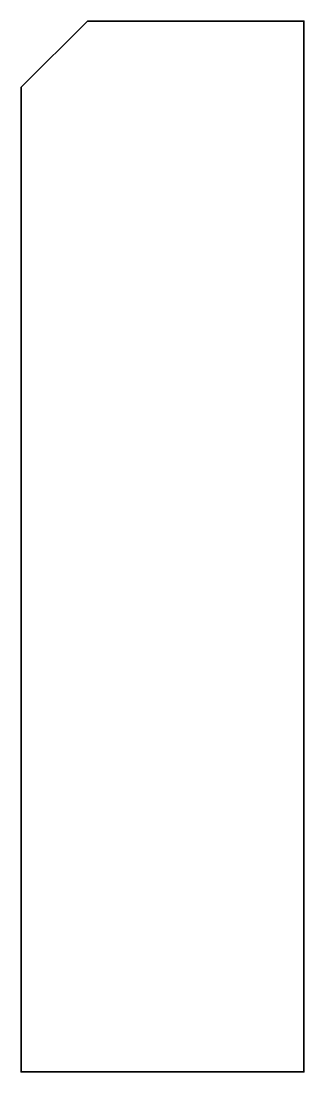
# Model space of a CAD drawing. Extents: x 44 to 857, y -299 to 2724.
import ezdxf

# ---------------------------------------------------------------- set-up
doc = ezdxf.new("R2010")
doc.units = 0
doc.header["$MEASUREMENT"] = 0
doc.layers.add('Thru-cut', color=7, linetype='Continuous', lineweight=0)

msp = doc.modelspace()

# ---------------------------------------------------------------- linework, layer by layer
at = {"layer": 'Thru-cut', "color": 140, "lineweight": 35, "true_color": 0x00aeef}
msp.add_lwpolyline([(234.8, 2724.1), (44.3, 2533.6), (44.3, -299.2), (857.3, -299.2), (857.3, 2724.1)], close=True, dxfattribs=at)

doc.saveas('drawing.dxf')
